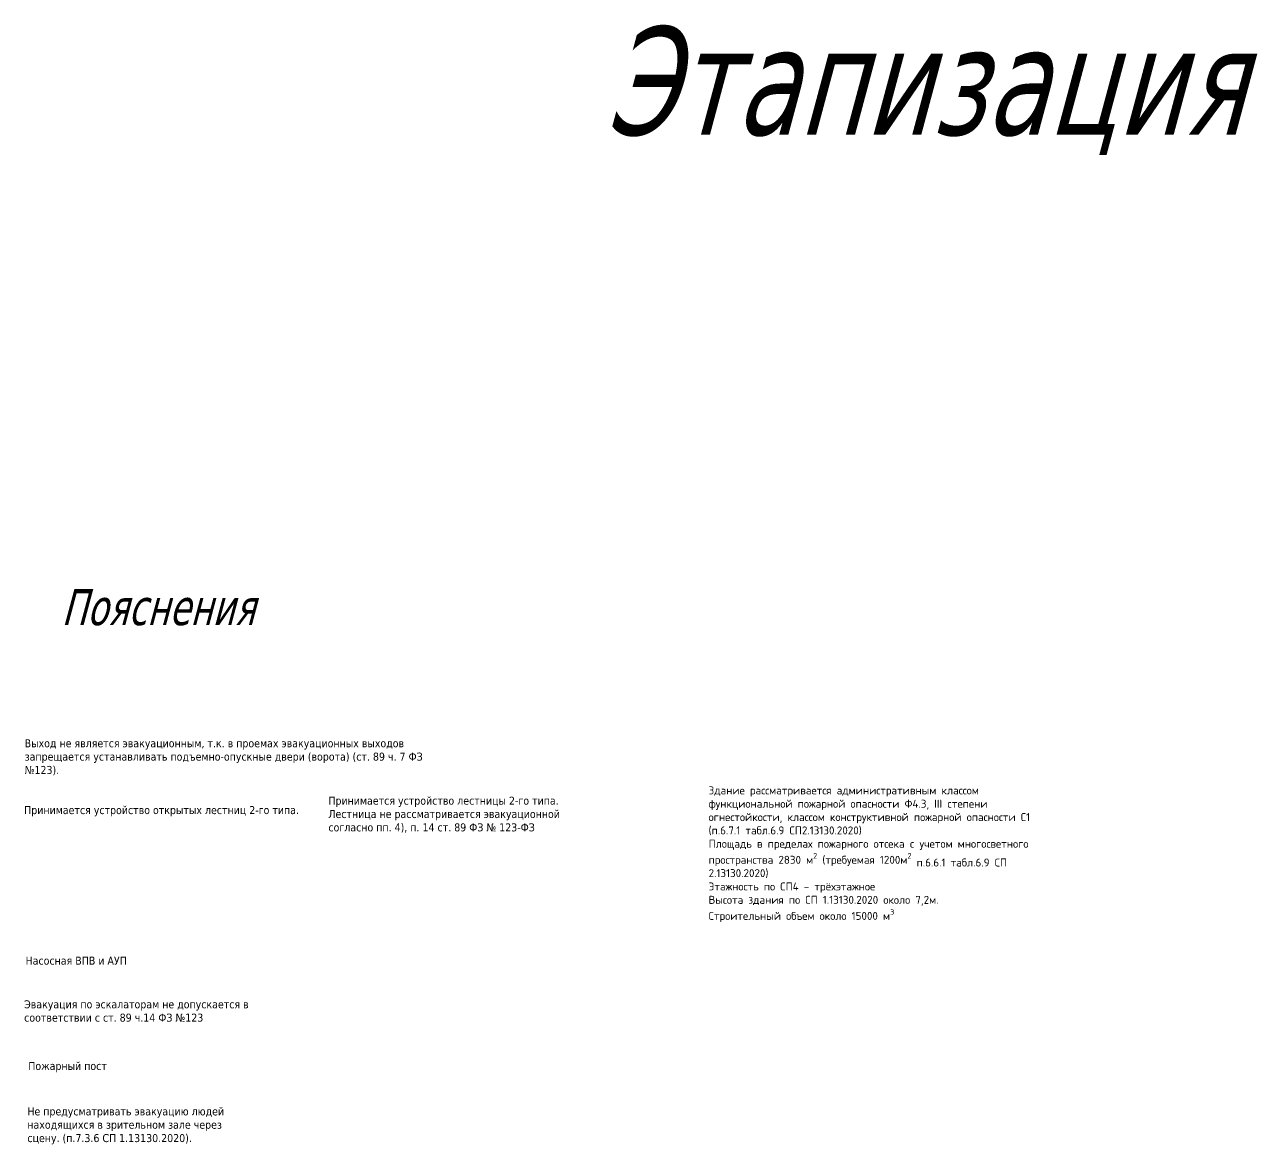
# Model space of a CAD drawing. Header units: millimetres. Extents: x -204396 to 1997851, y -2958255 to 237418.
# Drawn here: x 1456259 to 1548675, y 147575 to 231513 of the extents above; entities that cross this region are included whole.
import ezdxf

# ---------------------------------------------------------------- set-up
doc = ezdxf.new("R2010")
doc.units = ezdxf.units.MM
for name, color, linetype, lineweight in [('экспертиза', 1, 'Continuous', 0), ('экспертиза ДУ', 1, 'Continuous', 0), ('экспертиза пояснения', 6, 'Continuous', 0), ('экспертиза пояснения ворота', 6, 'Continuous', 0)]:
    doc.layers.add(name, color=color, linetype=linetype, lineweight=lineweight)
doc.styles.add('mytext', font='isocpeur.ttf', dxfattribs={"width": 0.8, "oblique": 14.999978})
doc.styles.add('ЭКСПЕРТИЗА', font='tahoma.ttf')

msp = doc.modelspace()

# ---------------------------------------------------------------- texts
at = {"layer": 'экспертиза', "color": 2, "lineweight": 0, "style": 'ЭКСПЕРТИЗА', "oblique": 14.99998, "width": 0.8}
msp.add_text('Пояснения', height=2700, dxfattribs=at).set_placement((1459015, 186500))
at = {"layer": 'экспертиза ДУ', "color": 2, "lineweight": 0, "style": 'ЭКСПЕРТИЗА', "oblique": 14.99998, "width": 0.8}
msp.add_text('Этапизация', height=8100, dxfattribs=at).set_placement((1499736, 223267))
at = {"layer": 'экспертиза пояснения', "insert": (1507534, 174410), "char_height": 600, "width": 24188.9, "attachment_point": 1, "style": 'mytext'}
msp.add_mtext('\\A1;\\pt1200;{\\Q0;\\W1;Здание рассматривается административным классом функциональной пожарной опасности Ф4.3, III cтепени огнестойкости, классом конструктивной пожарной опасности С1 (п.6.7.1 табл.6.9 СП2.13130.2020)\\PПлощадь в пределах пожарного отсека c учетом многосветного пространства 2830 м\\H0.7x;\\S2^ ;\\H1.42857x; (требуемая 1200м\\H0.7x;\\S2^ ;\\H1.42857x; \\A0;п.6.6.1 табл.6.9 СП 2.13130.2020\\A1;)\\PЭтажность по СП4 - трёхэтажное\\PВысота здания по СП 1.13130.2020 около 7,2м.\\PСтроительный объем около 15000 м\\H0.7x;\\S3^ ;}', dxfattribs=at)
at = {"layer": 'экспертиза пояснения', "lineweight": 0, "ltscale": 100, "char_height": 600, "attachment_point": 1, "style": 'ЭКСПЕРТИЗА'}
for s, insert, width in [('\\A1;Принимается устройство открытых лестниц 2-го типа.', (1456222, 172934), 29158.93), ('\\pt1200;Насосная ВПВ и АУП', (1456329, 161646), 15812.62), ('Эвакуация по эскалаторам не допускается в соответствии с ст. 89 ч.14 ФЗ №123', (1456221, 158373), 17594.43), ('\\pt1200;Пожарный пост', (1456531, 153752), 15812.62), ('\\pt1200;Не предусматривать эвакуацию людей находящихся в зрительном зале через сцену. (п.7.3.6 СП 1.13130.2020).', (1456462, 150346), 15812.62)]:
    msp.add_mtext(s, dxfattribs=dict(at, insert=insert, width=width))
at = {"layer": 'экспертиза пояснения', "lineweight": 0, "insert": (1479030, 173638), "char_height": 600, "width": 19284.77, "attachment_point": 1, "style": 'ЭКСПЕРТИЗА'}
msp.add_mtext('Принимается устройство лестницы 2-го типа.\\PЛестница не рассматривается эвакуационной согласно пп. 4), п. 14 ст. 89 ФЗ № 123-ФЗ', dxfattribs=at)
at = {"layer": 'экспертиза пояснения ворота', "lineweight": 0, "insert": (1456259, 177941), "char_height": 600, "width": 31264.35, "attachment_point": 1, "style": 'ЭКСПЕРТИЗА'}
msp.add_mtext('Выход не является эвакуационным, т.к. в проемах эвакуационных выходов запрещается устанавливать подъемно-опускные двери (ворота) (ст. 89 ч. 7 ФЗ №123).', dxfattribs=at)

doc.saveas('drawing.dxf')
